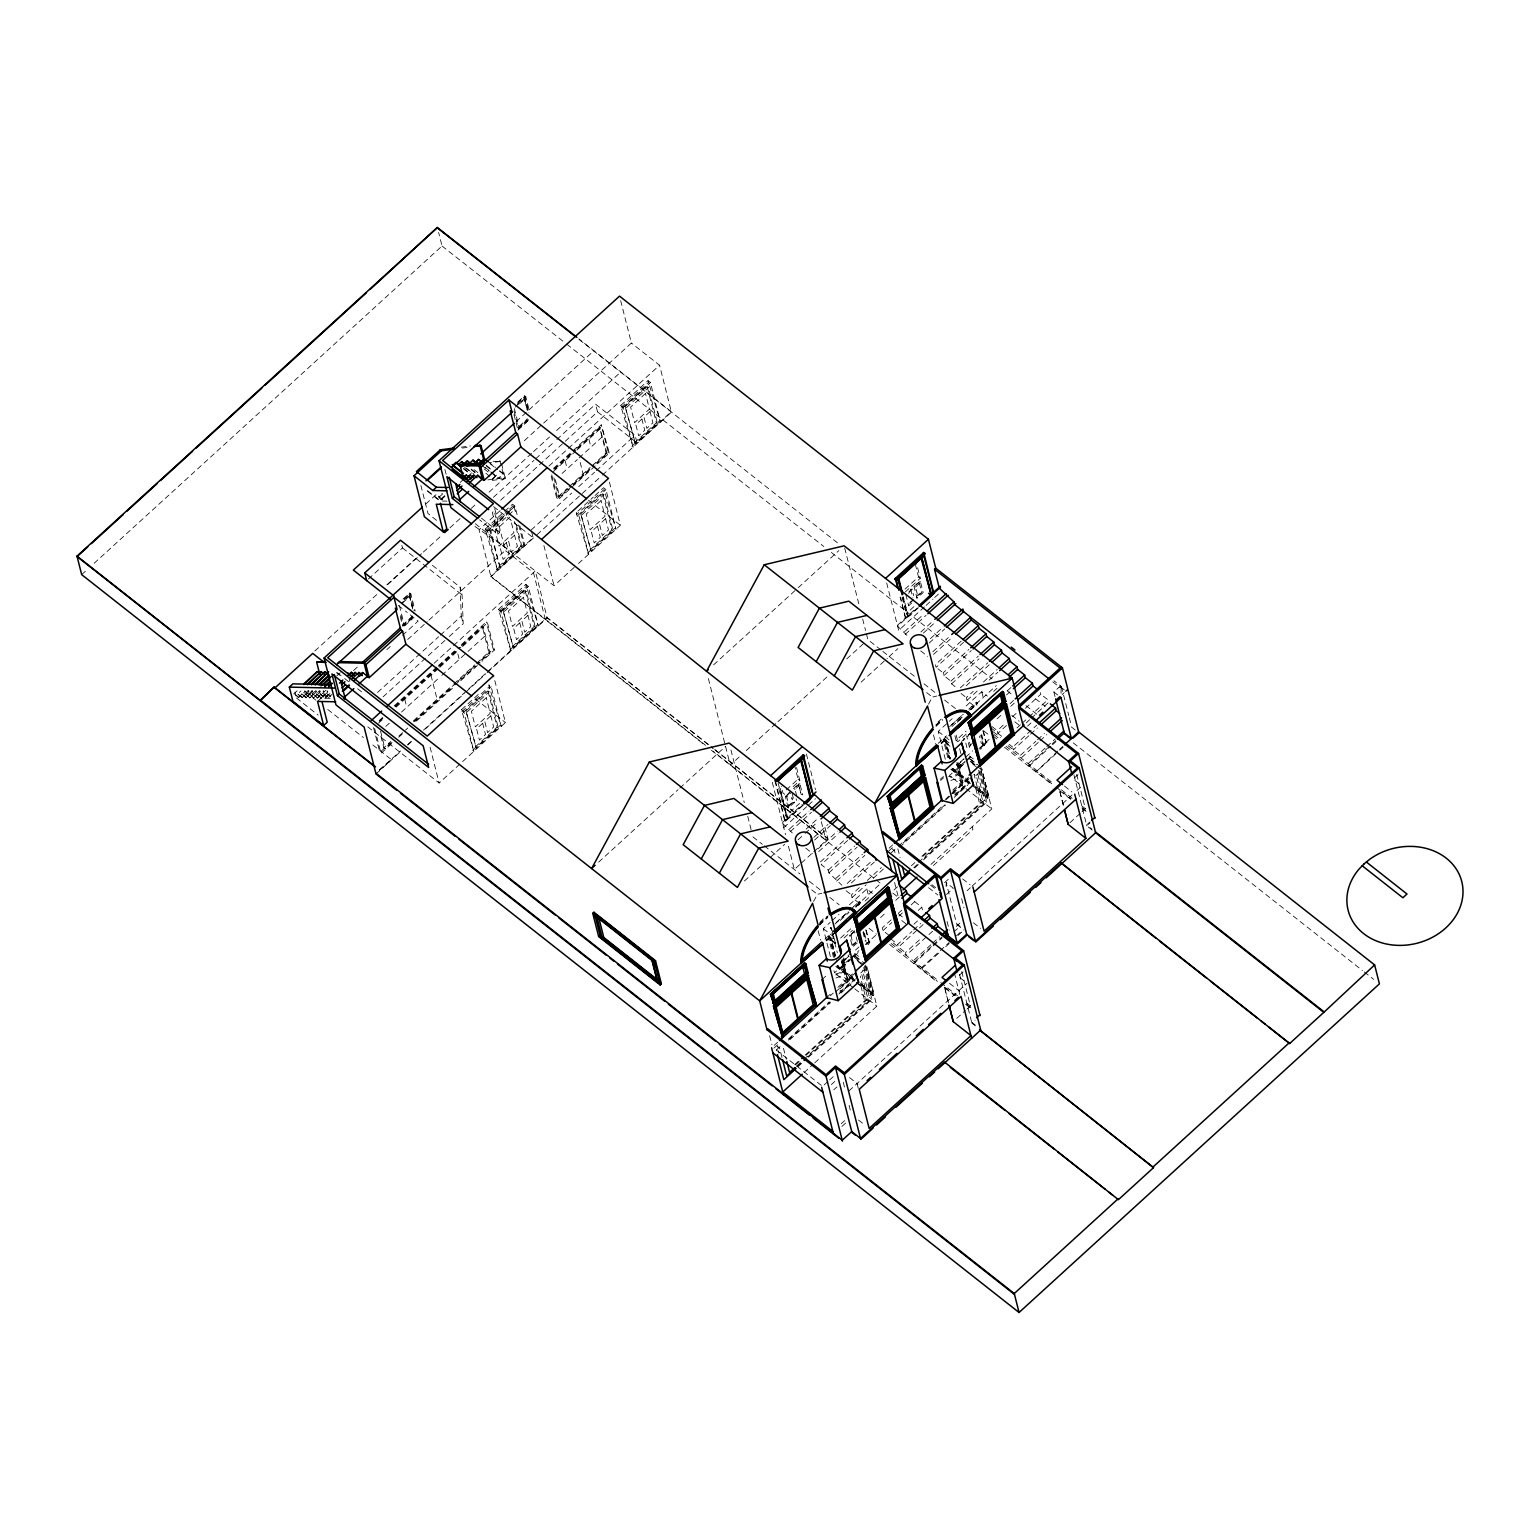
<?xml version="1.0" encoding="UTF-8"?>
<svg xmlns="http://www.w3.org/2000/svg" width="1540" height="1540" viewBox="0 0 1540 1540"><rect width="100%" height="100%" fill="white"/><g stroke="black" fill="none" stroke-linecap="round" stroke-linejoin="round"><path stroke-width="0.75" stroke-dasharray="5 3.75" d="M946.157 886.713L946.195 882.632L953.337 888.253L946.099 894.856M813.543 901.478L817.413 894.336L821.879 893.277M928.485 704.223L932.355 697.081L936.821 696.022M935.858 724.974L941.633 719.719M819.511 923.692L828.174 915.8M81.678 574.632L87.01 569.781M94.113 563.293L442.038 246.015L438.611 232.482M517.979 401.863L524.639 395.799L525.794 396.704L529.568 411.642M517.305 403.211L523.985 397.108L528.547 411.469M517.479 404.289L525.794 396.704M515.111 407.176L525.159 398.013M519.442 403.961L524.505 399.341L527.181 409.871M425.868 503.965L438.245 492.665M516.073 421.71L593.901 350.735M438.746 496.631C452.664 505.967 431.142 497.131 442.134 493.531M438.919 497.362L444.021 492.704M528.586 419.708L518.537 428.871L517.382 427.947L527.412 418.784M518.403 427.754L526.719 420.17M444.752 495.591L439.651 500.25L424.636 488.43M527.623 419.842L519.192 427.543L514.379 408.581M444.945 496.323L439.843 500.962L424.809 489.142M460.229 482.367L463.617 479.286M517.902 430.18L529.529 419.573M368.387 579.021L402.479 547.932L401.497 544.101M524.351 440.671L541.907 424.674M543.659 423.077L631.4 343.054L620.659 300.608M492.704 478.517L497.459 474.185L492.896 479.248L485.196 472.607M499.557 471.221L503.31 474.166L498.556 478.517L503.137 473.454L497.497 469.026M386.81 584.834L415.781 558.404M314.853 650.997L377.088 594.267M387.753 584.526L421.536 553.726M423.308 552.109L441.075 535.901M449.969 527.797L460.633 518.056M471.298 508.335L474.859 505.101M489.085 492.126L531.743 453.222M533.533 451.586L549.53 436.994M556.633 430.507L620.639 372.16M493.416 497.324L533.937 460.383M535.689 458.785L555.074 441.114M556.826 439.497L595.576 404.173L635.096 435.281L637.04 442.942L671.325 411.681L578.809 338.858M500.654 500.173L537.633 466.447M539.385 464.849L597.52 411.854L595.576 404.173M297.143 690.825L293.755 693.924L298.433 697.62L305.228 691.422M309.02 691.518L302.225 697.716L297.528 694.02L300.916 690.921M403.057 599.118L409.698 593.054L410.853 593.959L415.184 611.034M500.076 510.664L479.075 529.818L490.952 576.73L703.857 744.321M549.01 466.043L659.563 365.211L631.4 343.054M404.038 598.944L409.062 594.363L410.217 595.287L401.844 602.91M404.212 600.023L410.853 593.959M298.433 697.62L305.055 690.709M316.586 691.691L309.79 697.89L304.901 693.462L308.308 690.363M485.177 529.125L487.545 530.973L497.574 570.685L485.177 529.125L512.531 504.177L514.899 506.044L517.132 514.861M620.678 405.559L623.046 407.407L633.094 447.12L620.678 405.559L648.032 380.611L650.4 382.459L660.448 422.172L648.032 380.611M302.225 697.716L308.828 690.786M553.534 468.391L601.293 424.828L609.359 452.991L596.981 464.272M485.62 530.915L507.853 510.664M509.567 509.105L512.974 505.986L512.531 504.177M621.14 407.349L648.494 382.401M553.861 469.084L574.978 449.834M576.73 448.236L599.599 427.389L607.241 453.915L597.077 463.194M308.866 694.271L312.081 690.459M554.708 469.315L575.941 449.969M577.712 448.352L602.467 425.772M487.545 530.973L514.899 506.044M623.046 407.407L650.4 382.459M312.793 691.595L305.998 697.793L312.62 690.882M486.794 531.839L509.028 511.569M510.741 510.01L514.148 506.91L512.974 505.986M622.314 408.273L649.649 383.325M553.284 471.625L575.344 451.509M577.038 449.969L600.773 428.312M516.324 524.716L522.041 547.278L500.038 567.336L489.701 530.299L510.01 511.781M625.202 406.733L647.204 386.675L648.398 387.618L657.541 423.712L635.539 443.77L625.202 406.733L635.539 443.77M325.845 690.305L317.336 698.063L312.466 693.635L315.873 690.536M500.038 567.336L490.894 531.242L512.897 511.184L511.704 510.24M626.395 407.677L648.398 387.618M309.79 697.89L316.393 690.96M330.195 698.351L321.128 698.14L316.239 693.731L319.646 690.632M509.99 517.055L495.129 530.607L499.075 546.2L513.937 532.628L510.549 519.269M320.358 691.768L313.563 697.966L320.166 691.056M336.817 675.848L340.205 672.749M330.003 693.577L324.901 698.217L320.031 693.809L323.419 690.709M562.1 473.454L577.365 459.536M579.059 457.996L602.794 436.34M317.336 698.063L323.958 691.133M497.824 534.168L499.634 532.513L494.167 510.856L492.338 512.512L497.824 534.168L479.633 519.846M323.804 693.905C337.722 703.222 316.22 694.386 327.212 690.806M321.128 698.14L327.731 691.229M317.548 701.393L329.618 690.401M412.489 616.058L402.44 625.202L400.169 616.25M353.565 670.516L358.781 665.761M402.267 626.106L412.72 616.577M324.901 698.217L329.81 692.865M412.682 617.116L404.25 624.797L399.457 605.836L409.582 596.596L413.837 613.459M411.969 618.483L403.615 626.125L400.208 612.689M404.635 625.914L412.932 618.349M328.501 697.582L331.889 694.482M386.81 649.649L390.294 646.473M402.479 635.365L418.129 621.082L405.424 611.072M571.629 486.39L559.771 497.208L558.596 496.284L567.375 488.257M569.146 486.659L590.244 467.409M591.995 465.811L606.067 452.991L599.599 427.389M595.21 465.889L558.058 499.769L556.883 498.844L571.032 485.928M572.803 484.311L594.036 464.964M595.807 463.347L608.184 452.048L601.293 424.828M573.342 484.85L590.282 469.373M407.677 639.524L427.215 621.717M428.986 620.081L507.141 548.818L473.435 525.371M531.165 530.029L571.687 493.089M578.732 486.659L594.575 472.222M596.346 470.605L635.096 435.281M498.844 566.393L520.847 546.334L514.553 521.521M634.345 442.827L656.348 422.769L647.204 386.675M496.4 569.742L523.754 544.794L518.672 524.736M631.9 446.177L659.255 421.228M531.666 531.954L533.11 537.71L490.837 576.268L705.628 745.36M490.952 576.73L535.188 536.382M536.96 534.784L600.658 476.688M602.429 475.071L671.44 412.142L659.563 365.211M377.608 692.403L438.611 636.771M440.363 635.173L461.269 616.096L460.152 587.183L430.334 563.717M577.943 511.107L593.324 497.074M595.037 495.514L603.584 487.718L605.952 489.585L616 529.279L604.046 489.528L576.692 514.476L588.646 554.227L578.597 514.533L576.229 512.666L576.692 514.476M577.866 515.399L605.952 489.585M580.773 513.86L602.756 493.782L603.95 494.725L613.093 530.819L591.091 550.877L580.773 513.86L591.091 550.877M581.947 514.784L603.95 494.725M383.036 696.889L447.524 638.08M449.276 636.501L463.213 623.777L462.077 594.863L460.152 587.183M434.068 663.297L451.817 647.108M453.588 645.491L535.304 570.994L547.162 617.906L713.232 748.613M498.537 609.378L500.904 611.226L510.953 650.939L498.537 609.378L525.891 584.43L528.259 586.297L538.307 625.991L525.891 584.43M394.182 705.878L436.706 667.109M438.476 665.492L454.416 650.958M461.5 644.49L486.313 621.871L487.487 622.795L494.378 650.015L481.981 661.334M379.11 720.624L382.613 717.447M394.837 706.283L436.821 667.994M438.573 666.397L459.555 647.262M461.307 645.664L482.289 626.53L483.464 627.454L489.951 653.056L477.708 664.221M498.999 611.168L526.353 586.24M379.418 721.336L382.959 718.121M395.356 706.802L437.88 668.033M439.651 666.416L460.903 647.031M462.674 645.414L487.487 622.795M500.904 611.226L528.259 586.297M378.532 723.146L383.787 718.372M396.03 707.207L437.995 668.938M439.747 667.34L457.226 651.381L459.267 659.409M462.481 646.607L483.464 627.454M500.173 612.092L527.527 587.163M503.079 610.572L525.082 590.494L526.276 591.437L535.4 627.531L513.398 647.589L503.079 610.572L513.398 647.589M504.273 611.496L526.276 591.437M385.808 726.399L389.312 723.203M401.555 712.038L440.036 676.946M441.768 675.367L466.254 653.037M468.006 651.439L485.504 635.481M589.897 549.953L611.9 529.875L602.756 493.782M587.452 553.284L614.807 528.336M475.244 523.716L554.053 585.758L576.749 565.084M578.482 563.486L620.37 525.294L609.051 480.615M392.007 742.376L385.019 748.748L383.826 747.824L390.833 741.433M413.567 720.701L452.048 685.627M453.78 684.029L474.782 664.895M476.514 663.297L488.758 652.132L482.289 626.53M391.622 743.724L380.996 753.407L379.822 752.482L390.448 742.8M413.471 721.798L455.994 683.009M457.765 681.412L479.017 662.007M480.788 660.41L493.185 649.091L486.313 621.871M398.995 735.985L407.753 728.016M414.741 721.644L453.222 686.551M454.974 684.953L475.956 665.819M398.706 737.256L402.248 734.022M416.416 721.105L453.626 687.187M460.71 680.719L480.191 662.951M512.204 646.646L534.207 626.587L525.082 590.494M509.759 649.996L537.113 625.048M379.321 769.865L400.592 751M407.657 744.571L411.18 741.356M423.519 730.095L547.047 617.444L712.847 747.959M376.01 773.985L400.708 751.462M407.753 745.033L411.296 741.818M425.406 728.94L464.214 693.558M465.985 691.941L485.389 674.25M487.141 672.653L547.162 617.906M461.442 709.786L463.81 711.653L473.858 751.347L461.442 709.786L480.249 692.634M461.904 711.596L489.258 686.648L488.796 684.838L491.164 686.705L501.212 726.399L489.258 686.648M463.078 712.519L491.164 686.705M465.966 710.979L487.968 690.921L489.162 691.845L498.306 727.939L476.303 748.016L465.966 710.979L476.303 748.016M467.159 711.923L489.162 691.845M475.109 747.073L497.112 727.015L487.968 690.921M472.664 750.404L500.019 725.475M367.829 726.899L439.131 783.013L505.428 722.549L493.551 675.637M713.636 664.818L796.526 589.223M798.278 587.625L838.838 550.627M598.656 862.111L678.043 789.731M679.794 788.114L725.667 746.284M905.077 589.108L918.495 576.865L915.126 563.505M905.193 592.053L920.285 578.27L916.338 562.697M908.927 591.745L912.007 588.915L913.721 595.653M920.323 581.35L913.952 586.201L920.323 581.35L923.172 592.573L916.974 598.213L913.952 586.201L915.511 587.067L917.801 596.134L916.569 596.5L916.974 598.213M908.523 593.42L912.007 588.915M915.511 587.067L919.496 583.429L918.937 581.658L921.786 592.496L917.801 596.134M739.142 757.045L730.287 765.13L707.688 675.848M746.207 750.615L776.179 723.261M777.95 721.663L827.327 676.638M846.711 658.947L864.344 642.873M911.757 602.968L908.658 605.798L908.254 604.084L913.239 599.541M916.569 596.5L921.555 591.957L923.172 592.573M913.49 600.08L908.254 604.084M908.889 615.788L906.194 613.69L914.799 605.836M918.398 607.684L905.982 619.003L900.072 597.077M908.273 616.346L903.345 596.75M897.397 625.317L916.512 607.896M905.559 618.31L907.984 616.115L903.287 597.559M917.474 607.953L897.628 626.222L908.735 637.137M924.424 606.914L898.686 630.38L886.655 582.871M926.137 605.336L932.99 599.079M934.703 597.52L939.862 592.823M904.538 631.65L923.634 614.229M905.212 634.365L926.06 615.346M861.091 682.162L887.348 658.235M889.1 656.637L897.839 648.648M920.939 631.978L933.105 620.889M923.365 633.094L935.531 622.006M930.41 638.638L942.557 627.55M929.236 643.027L944.694 628.955M932.855 651.709L948.293 637.618M933.548 654.404L952.413 637.194M786.305 789.866L798.067 779.144L794.678 765.784M793.139 786.671L799.837 780.549L795.91 764.976M790.193 791.502L785.381 796.854L791.579 791.194M799.876 783.629L793.524 788.48L799.876 783.629L802.725 794.852L801.108 794.236L798.49 783.937L801.108 794.236M792.138 793.447L794.409 802.436L788.23 808.077L787.826 806.363L789.058 805.997L786.747 796.912L790.751 793.273M796.777 796.141L795.063 789.346L799.048 785.708M961.172 641.179L935.435 664.645L936.108 667.359L963.578 642.315M787.826 806.363L792.792 801.82L791.753 797.701M789.058 805.997L793.042 802.359L791.887 797.816M788.442 818.067L785.766 815.969L799.51 803.418M955.089 686.628L951.566 683.856L950.892 681.142L943.847 675.598L943.154 672.884L968.891 649.418M803.283 805.112L785.535 821.282L784.649 820.589L775.024 781.126M787.845 818.625L780.01 787.575M782.455 822.572L802.379 804.4M785.131 820.589L787.537 818.394L779.914 788.23M943.847 675.598L971.297 650.573M802.205 805.535L782.686 823.476L793.793 834.391M783.745 827.635L806.671 806.729M808.442 805.112L815.488 798.683M950.892 681.142L978.343 656.098M789.596 828.905L809 811.214M951.566 683.856L979.016 658.812M790.29 831.619L811.445 812.312M744.417 881.015L784.668 844.324M960.325 687.822L987.775 662.797M806.132 829.117L818.491 817.856M966.158 685.839L990.182 663.933M798.009 839.858L803.303 835.046M805.054 833.429L817.413 822.168M974.05 705.878L967.024 700.354L966.331 697.639L973.203 691.383M983.482 681.989L997.227 669.476M813.871 837.356L827.981 824.497M967.024 700.354L979.036 689.4M989.315 680.006L997.901 672.191M814.544 840.07L830.426 825.594M945.31 759.297L938.245 731.385L952.163 718.679M966.081 705.994L981.75 691.71L987.352 696.119M951.489 724.917L961.903 715.426M968.853 709.074L976.399 702.202L977.592 703.125L970.835 709.805M949.583 726.726L963.328 714.175M976.918 705.282L976.399 702.202M799.626 864.672L794.332 869.484L788.461 846.23M801.397 863.054L811.965 853.41M813.736 851.793L827.904 838.876L824.285 824.631M957.418 721.105L962.615 716.35M969.565 710.017L996.361 685.55M952.009 726.476L962.25 717.14M970.778 709.363L977.592 703.125M818.067 848.829L837.471 831.138M957.245 722.26L960.748 719.007M993.627 691.383L997.054 688.245M818.741 851.543L838.145 833.833M938.264 743.319L946.503 735.812M947.851 757.815L943.231 739.585L944.405 738.507L948.12 741.433M940.959 743.127L947.543 737.121M941.402 742.992L946.349 738.488M941.556 743.589L946.503 739.085M948.871 757.757L944.751 741.433L945.926 740.355L949.564 743.223M1007.526 690.671L1010.952 687.533M820.493 861.899L845.191 839.377M966.235 734.099L957.841 741.76L956.051 740.336L966.119 731.154M1006.486 694.944L1009.932 691.807M847.635 840.474L821.186 864.614L828.231 870.158L828.905 872.853L841.918 885.269M971.605 731.346L966.793 736.697L971.432 732.462M961.576 741.452L964.675 738.622L966.947 747.612M1010.105 703.607L1013.532 700.488M828.231 870.158L854.681 846.018M997.054 718.834L1002.213 714.137M1010.779 706.321L1014.225 703.183M828.905 872.853L857.125 847.115M968.159 736.774L966.62 735.908L969.622 747.92L969.218 746.207L974.204 741.664M940.151 779.394L943.365 776.468M964.021 758.681L958.862 763.397L961.538 765.496M965.734 757.122L972.606 750.846M940.728 780.395L943.616 777.758M962.769 782.513L958.188 764.456L964.001 759.162M1006.506 725.513L997.92 733.348L997.227 730.634L1004.099 724.378M1012.685 716.543L1016.111 713.424M835.951 878.397L862.4 854.276M963.963 763.859L958.631 768.71L956.783 762.724M960.652 764.803L960.941 766.054M981.25 734.58L983.001 744.417L980.672 735.254M986.62 742.646C987.082 739.835 983.675 748.787 979.941 749.287M965.099 761.299L949.429 775.582L964.175 787.19M966.62 759.913L972.048 754.966M979.016 748.613L989.45 739.085M958.226 768.017L960.633 765.823L959.459 761.184M986.62 742.126L984.195 744.34L981.846 735.042M958.631 768.71L964.983 762.358M966.697 760.799L971.856 756.101M980.46 748.247L986.909 742.357M1025.37 708.304L1040.809 694.232L1040.135 691.518M836.624 881.111L864.845 855.374M1055.035 696.581L1053.88 691.98L1061.118 685.358L1061.041 695.56L1064.275 692.634M1052.802 681.854L1060.232 687.726L1061.445 686.609L1053.995 680.757M1016.977 727.939L1020.404 724.801M1022.117 723.242L1027.257 718.545M1028.989 716.986L1047.855 699.757L1040.809 694.232M847.193 883.44L871.89 860.918M889.158 848.116L892.642 844.921M952.837 790.039L965.907 778.124M1026.237 722.818L1029.663 719.681M1031.377 718.121L1048.548 702.471L1047.855 699.757M851.408 882.921L874.335 862.015M952.913 791.483L968.564 777.219M888.85 850.889L892.372 847.674M945.213 799.491L968.102 778.605M946.157 799.645L972.279 775.813M1027.584 726.072L1030.972 722.972M891.256 852.775L896.53 847.962M898.301 846.365L922.961 823.862M924.712 822.264L944.097 804.592M954.665 794.948L968.756 782.108M975.802 775.679L979.325 772.464L976.918 770.577M903.268 842.842L945.079 804.708M955.532 795.179L969.469 782.474M899.61 847.193L945.387 805.439M954.184 797.412L968.275 784.572M1028.816 735.754L1013.378 749.845L1012.685 747.131L1036.709 725.225M859.128 903.152L852.082 897.608L851.389 894.894L860.225 886.847M867.27 880.418L881.381 867.559M1030.53 734.195L1037.402 727.939M852.082 897.608L866.192 884.73M873.257 878.301L883.825 868.656M830.387 956.552L823.322 928.639L830.272 922.287M832.004 920.708L838.973 914.356M849.406 904.827L866.808 888.965L872.429 893.393M831.581 929.294L830.888 927.35L837.337 952.856M836.104 922.595L846.519 913.085M853.468 906.752L859.282 901.458C863.497 902.998 853.102 908.966 859.801 904.538L858.685 901.997M834.988 924.019L848.405 911.776M849.657 910.294L854.816 905.597L856.606 907.002M830.407 928.351L831.6 928.274M858.8 902.459L859.282 901.458M1038.249 742.434L1021.097 758.084L1020.404 755.389L1035.862 741.298M1037.575 739.739L1044.428 733.483M840.282 920.362L848.963 912.431M855.913 906.097L880.283 883.845M855.354 907.06L860.475 902.382M1039.962 740.875L1046.834 734.619M865.095 901.035L870.389 896.203M824.978 939.073L831.562 933.067M833.487 957.36L828.289 936.84L829.482 935.762L833.198 938.688M826.018 940.382L832.62 934.376M826.46 940.247L834.719 932.74M826.614 940.844L833.217 934.838M834.526 957.341L829.81 938.688L830.984 937.61L836.894 960.941M971.817 785.169L986.37 796.604L987.544 795.545L980.46 767.555M911.41 865.75L914.895 862.573M921.882 856.221L981.115 802.205L974.031 774.216L976.437 776.102L983.521 804.092L924.289 858.126M922.768 856.433L984.407 800.203L977.496 772.849M976.745 789.693L987.871 798.452L989.065 797.393L981.558 767.748M918.591 862.284L980.229 806.094L975.783 788.538M913.836 867.655L917.32 864.479M1045.102 748.151L1028.143 763.628L1028.816 766.343L1050.896 746.207M1046.815 746.611L1055.304 738.854M914.606 867.963L921.651 861.534M923.403 859.936L986.813 802.109L978.189 768.422L972.549 763.975M1055.747 740.663L1028.585 765.438L1054.284 785.669M1052.59 744.667L1055.978 741.568M840.609 938.072L852.351 927.35M893.989 889.966L897.512 886.751M844.074 937.937L852.467 930.295M854.469 930.603L849.657 935.954L855.855 930.314M855.99 942.673L853.333 945.098L851.043 936.031L855.027 932.393M930.969 864.402L991.799 808.924L981.788 769.365M1057.807 750.943L1035.977 771.963L1058.038 751.847M1059.501 749.403L1062.908 746.303M933.394 865.519L972.953 829.444L972.26 826.73M1059.732 750.288L1063.139 747.208M895.741 900.342L899.264 897.127M880.553 917.532L885.846 912.7M852.101 945.464L857.087 940.921M857.145 942.942L852.506 947.177L849.483 935.165L851.043 936.031M821.994 979.594L828.424 973.723M835.758 973.896A8.181 6.815 -14.2 0 0 843.265 969.122A8.181 6.815 -14.2 0 0 841.572 961.749L849.618 954.396M848.617 956.379L841.726 962.654L844.421 964.752M855.489 950.103L858.935 946.965M847.828 979.767L843.265 961.711L849.06 956.436M891.121 919.842L882.304 927.889L882.978 930.603L890.024 936.147M898.167 913.413L901.709 910.198M852.159 958.265L841.514 967.967L841.398 967.005M843.804 965.31L843.516 964.059M869.908 942.076C867.906 939.034 871.486 944.636 866.365 945.31M849.483 959.17L834.507 972.837L833.313 968.198M851.274 957.553L858.858 950.623M865.461 944.617L876.26 934.761M841.09 967.274L843.516 965.079L842.341 960.44M869.484 941.383L867.078 943.596L864.132 931.989M841.514 967.967L849.579 960.055M851.293 958.477L858.165 952.221M869.792 941.614L866.77 944.366L865.884 943.674M853.93 956.648L859.262 951.797M882.978 930.603L891.795 922.556M898.86 916.127L902.382 912.912M911.199 904.865L914.741 901.651L914.048 898.937M944.559 882.67L949.853 877.838M918.244 910.409L921.767 907.195L914.741 901.651M774.216 1045.371L777.719 1042.176M826.557 997.65L832.986 991.779M837.895 987.294L852.563 973.915M830.349 995.706L833.256 993.05M839.627 987.236L855.085 973.145M773.908 1048.143L779.182 1043.331M835.546 991.933L853.179 975.86M839.935 988.95L852.121 977.823M776.314 1050.049L781.608 1045.217M788.653 1038.788L829.155 1001.847M839.724 992.222L853.815 979.363M860.86 972.934L864.383 969.719L861.976 967.832M913.971 924.154L917.513 920.939M1078.058 774.601L1073.168 779.067L1080.195 784.591M788.326 1040.097L830.137 1001.962M838.857 994.032L858.011 976.553M789.962 1039.635L830.445 1002.694M841.013 993.069L855.104 980.229M923.134 924.578L898.436 947.1L897.743 944.386L911.853 931.527M913.624 929.91L920.689 923.48M967.101 890.717L970.373 887.733M971.99 886.251L1072.033 795.025M1077.057 790.443L1080.329 787.479M932.624 931.219L906.155 955.339L905.481 952.644L921.344 938.168M856.894 982.424L871.428 993.877L872.603 992.8L865.538 964.81M794.736 1064.602L803.457 1056.652M805.189 1055.073L866.173 999.46L860.283 976.129M795.506 1064.929L804.303 1056.902M806.075 1055.285L869.484 997.458L862.554 970.104M856.221 982.559L872.949 995.726L874.123 994.648L867.193 967.293M796.623 1065.969L801.897 1061.156M803.668 1059.539L865.288 1003.349L860.283 983.598M797.143 1066.508L805.863 1058.557M807.595 1056.96L868.579 1001.366L861.495 973.376M930.834 944.809L913.201 960.883L913.894 963.597L931.527 947.504M932.605 943.192L939.65 936.763M797.913 1066.816L806.71 1058.788M808.481 1057.191L871.89 999.364L863.247 965.676L855.74 959.766M931.296 946.6L913.663 962.693L937.417 981.384M933.067 945.002L941.883 936.955M933.298 945.907L942.114 937.86M956.205 926.445L961.268 921.825M1069.973 822.707L1080.233 813.351M1081.946 811.792L1085.354 808.673L1076.614 774.139M953.799 931.989L959.593 926.695M804.072 1072.572L812.947 1064.467M814.718 1062.85L876.857 1006.178L866.847 966.62M920.804 968.313L949.025 942.596M956.456 935.819L962.25 930.526M938.668 953.144L921.035 969.218L920.362 966.523M945.733 946.715L949.256 943.481M958.13 935.396L962.481 931.431M1089.858 821.975L1086.605 824.959L1091.879 829.097M1092.11 830.002L1086.836 825.863L1090.089 822.88M827.846 1081.542L822.553 1086.374L776.179 1049.876M829.617 1079.925L833.159 1076.71M831.369 1084.564L834.738 1081.484M833.775 1089.82L836.932 1086.913M963.116 971.856L958.226 976.322L965.253 981.865M848.906 1090.955L967.024 983.232M841.283 1123.699L844.651 1120.62M956.744 1018.402L965.291 1010.606M967.005 1009.046L970.431 1005.928L960.517 966.793M841.957 1126.414L847.019 1121.794M975.417 1025.89L971.894 1023.118L975.167 1020.135M379.437 770.308L391.622 759.759L370.947 743.493M969.218 746.207L970.47 745.841L969.315 741.298M964.675 738.622L963.289 738.931L963.847 740.702M461.211 447.158L470.566 445.945M462.385 448.082L467.063 447.466M493.089 461.326L501.02 461.384L489.758 462.828M487.891 479.883L504.235 477.785L505.409 478.709L489.066 480.807M442.192 501.02L446.927 501.135M794.409 802.436L793.042 802.359M793.524 788.48L795.063 789.346M786.747 796.912L785.207 796.045L788.23 808.077M1064.294 689.901L1059.924 686.474L1060.232 687.726M918.495 576.865L920.285 578.27M1053.88 691.98L1059.828 696.677M579.098 339.454L837.587 542.927M1035.477 698.698L1045.275 706.417M1071.32 726.918L1076.98 731.365M442.038 246.015L564.872 342.708M566.778 344.19L823.784 546.507M831.35 552.456L991.991 678.909M1007.102 690.806L1012.781 695.272M1026.006 705.686L1037.344 714.618M1073.245 742.877L1362.399 970.489M1364.286 971.971L1373.738 979.401M905.27 617.578L900.573 597.154M904.962 617.848L905.982 619.003M656.348 422.769L657.541 423.712M1011.684 715.272L1019.172 721.163M1014.841 721.817L1020.443 726.226M920.67 650.862L927.715 656.387M937.879 668.745L943.154 672.884M976.514 702.644L977.707 703.587M961.056 693.481L966.331 697.639M597.52 411.854L637.04 442.942M971.933 706.34L973.723 707.746M991.952 726.476L997.227 730.634M990.875 727.804L1004.965 738.892M1064.448 786.054L1071.917 791.945M993.319 731.885L1000.365 737.429M1009.162 744.359L1012.685 747.131M994.012 734.599L999.287 738.757M1008.084 745.687L1020.404 755.389M992.934 735.928L998.575 740.355M1006.082 746.265L1053.976 783.976M1061.368 789.789L1072.437 798.509M1081.677 805.766L1085.354 808.673M1056.151 787.113L1070.974 798.798M1082.1 807.557L1085.815 810.483M880.976 649.957L867.886 639.639L866.135 632.786M882.844 651.439L916.531 677.947M924.019 683.837L937.129 694.155M944.597 700.046L955.84 708.881M983.906 730.98L989.527 735.408M1004.484 747.189L1052.571 785.034M1059.944 790.828L1071.012 799.549M1082.081 808.25L1087.606 812.62M926.657 692.596L932.355 697.081M987.024 742.819L986.024 741.664M983.887 745.11L981.211 743.012L979.479 736.139M608.184 452.048L609.359 452.991M606.067 452.991L607.241 453.915M938.245 731.385L949.294 740.066M969.546 756.024L973.241 758.912M970.412 758.989L979.71 766.285M969.565 758.97L976.822 764.687M943.231 739.585L948.813 743.974M971.086 761.511L980.383 768.826M944.751 741.433L950.199 745.726M970.2 761.472L975.648 765.765M950.007 746.246L946.253 743.281L950.141 758.643M957.938 767.286L957.341 763.109M953.01 768.345L967.543 779.798M976.63 786.959L987.544 795.545M951.913 768.152L970.489 782.763M972.337 784.226L989.065 797.393M952.913 769.615L973.588 785.881M975.455 787.363L984.849 794.756M951.836 769.423L970.007 783.725M950.738 769.211L969.315 783.841M984.407 800.203L986.813 802.109M966.004 788.634L991.799 808.924M981.115 802.205L983.521 804.092M588.472 500.192L620.37 525.294M611.9 529.875L613.093 530.819M488.122 461.634L495.63 467.544M490.182 463.829L497.69 469.739M486.197 465.311L491.838 469.739M486.39 466.043L493.897 471.952M485.235 467.448L488.989 470.393M490.875 471.875L498.382 477.785M481.654 465.215L489.181 471.125M491.048 472.607L498.556 478.517M484.292 469.007L488.045 471.952M474.07 469.623L477.824 472.588M471.067 468.988L476.707 473.415M471.24 469.7L476.88 474.128M466.351 468.16L473.858 474.07M464.656 467.39L472.164 473.319M463.521 468.237L471.028 474.147M463.694 468.949L467.448 471.914M493.609 506.602L533.11 537.71M962.635 878.897L970.123 884.788M523.754 544.794L524.928 545.738L519.923 525.891M520.847 546.334L522.041 547.278M481.462 518.191L499.634 532.513M489.701 530.299L490.894 531.242M892.141 848.887L894.548 850.792L895.722 855.451M798.067 779.144L799.837 780.549M931.912 884.73L935.627 887.656M930.545 885.192L936.051 889.523M973.434 922.787L980.537 928.37M928.582 887.694L937.86 895.01M960.132 926.387L956.552 923.577L946.195 882.632M956.783 924.481L963.944 930.102M784.746 794.332L782.955 792.927L781.261 786.247M714.733 749.441L827.788 838.434L825.96 840.07L713.174 751.289M715.118 750.096L827.904 838.876M711.403 750.269L874.277 878.474M876.125 879.937L881.688 884.307M892.815 893.065L898.378 897.435L893.585 878.493M784.822 819.857L776.025 783.186M784.534 820.127L785.535 821.282M534.207 626.587L535.4 627.531M898.629 914.009L902.363 916.954M901.766 920.535L907.387 924.962M805.728 848.116L812.774 853.66M846.115 890.736L851.389 894.894M859.397 901.901L860.591 902.844M402.479 547.932L462.077 594.863M949.506 983.309L959.747 991.375M890.717 938.842L897.743 944.386M893.162 942.942L905.481 952.644M891.14 943.519L938.899 981.115M940.747 982.578L957.437 995.706M966.716 1003.021L970.431 1005.928M944.79 987.198L955.859 995.899M966.908 1004.619L972.452 1008.97M752.944 836.913L762.358 844.305M764.225 845.787L799.934 873.892M809.27 881.246L822.36 891.544M829.829 897.435L839.165 904.769M869.06 928.312L876.529 934.183M889.6 944.482L937.725 982.366M945.156 988.199L954.415 995.495M965.542 1004.253L971.105 1008.642M811.715 889.851L817.413 894.336M971.663 1022.213L975.186 1024.986M493.185 649.091L494.378 650.015M488.758 652.132L489.951 653.056M830.291 927.889L831.465 928.832M823.322 928.639L834.353 937.34M854.623 953.279L860.148 957.63M855.47 956.244L864.768 963.54M854.623 956.225L860.071 960.517M828.289 936.84L835.72 942.692M854.296 957.303L863.594 964.618M829.81 938.688L835.257 942.981M857.087 960.151L860.706 963.02M835.084 943.5L831.331 940.536L835.219 955.897M398.148 605.355L403.596 609.648M852.621 977.053L838.068 965.599L836.894 966.677L855.066 980.999M859.878 982.77L872.603 992.8M836.971 965.407L853.699 978.554M861.13 984.407L874.123 994.648M837.991 966.889L853.006 978.709M860.533 984.618L869.927 992.01M835.797 966.485L854.373 981.096M869.484 997.458L871.89 999.364M836.336 974.3L852.91 987.332M854.758 988.795L876.857 1006.178M866.173 999.46L868.579 1001.366M475.417 698.929L505.428 722.549M497.112 727.015L498.306 727.939M337.144 672.614L342.766 677.042M344.652 678.524L350.273 682.952L348.829 677.196M357.646 688.765L363.171 693.096M336.432 672.672L339.57 675.136M849.579 1077.615L857.953 1084.218M330.715 696.446L327.597 693.982L330.908 697.158M320.031 693.809L324.728 697.505M858.492 1120.042L863.825 1124.238M316.239 693.731L320.936 697.428M312.466 693.635L317.163 697.331M308.693 693.558L313.371 697.254M305.209 691.729L316.47 700.604M327.75 709.478L363.44 737.564M304.901 693.462L309.598 697.158M305.825 697.081L301.128 693.385L305.998 697.793M302.033 696.985L297.528 694.02M295.122 694.444L298.26 696.908M296.469 698.024L318.183 715.099M436.552 520.366L427.966 513.436L420.882 485.466M958.188 764.456L958.9 765.207A9.471 7.892 -14.2 0 1 950.681 777.719M843.265 961.711L843.959 962.462A9.471 7.892 -14.2 0 1 835.739 974.974M1059.924 791.772L1063.505 805.709M1061.445 686.609L1068.779 715.6M1069.338 717.832L1071.032 724.512M1073.919 774.812L1086.836 825.863M1059.905 791.791L1063.428 805.766M981.75 691.71L983.021 696.773M983.386 730.807L986.312 742.396M982.828 730.538L985.715 741.934M980.961 771.097L987.871 798.452M979.883 770.962L986.37 796.604M956.148 735.081L957.841 741.76M959.613 748.767L960.922 753.792M954.935 735.889L956.051 740.336M958.746 762.781L959.824 767.055M957.399 762.762L962.731 783.86M961.076 782.532L956.513 764.475A8.181 6.815 -14.2 0 1 957.726 772.714A8.181 6.815 -14.2 0 1 948.582 776.545M910.64 589.223L912.912 597.809M945.926 740.355L950.642 759.028M944.405 738.507L949.603 759.028M905.828 594.575L908.658 605.798M902.69 597.077L907.387 615.654M902.132 597.635L906.194 613.69M933.49 734.869L935.839 744.205M961.634 898.59L963.982 907.907M947.1 921.478L949.294 930.179M959.574 974.397L971.894 1023.118M954.3 972.625L960.132 995.745M844.709 548.105L859.185 605.316M862.669 619.041L865.557 630.495M921.767 907.195L922.46 909.89M897.839 848.79L900.072 857.568M866.808 888.965L868.098 894.028M866.25 930.064L869.195 941.652M865.711 929.794L868.599 941.19M863.536 931.507L865.884 940.805M862.978 932.22L865.288 941.383M865.442 966.081L872.949 995.726M864.344 965.888L871.428 993.877M856.182 936.917L857.318 941.46M806.421 753.984L815.469 789.731M821.321 821.686L826.075 840.532M843.265 957.899L844.882 964.31M842.361 959.478L847.866 981.346A8.181 6.815 -14.2 0 1 839.974 990.547M841.745 959.959L842.919 964.598M841.572 961.749L846.134 979.787M832.004 929.871L835.527 943.808M829.482 935.762L834.661 956.282M818.221 930.834L820.551 940.016M857.068 1083.505L858.338 1088.568M778.143 783.109L786.94 817.933M778.797 788.461L785.766 815.969M772.291 782.359L785.515 834.603M843.246 1082.235L844.998 1089.146M849.079 1105.258L850.831 1112.169M730.942 749.942L744.263 802.571M747.728 816.316L751.79 832.332M783.475 1048.239L786.247 1059.212M781.974 1057.383L779.606 1048.047L777.2 1046.141L778.971 1053.148M769.615 1035.669L771.906 1044.698M588.896 439.15L590.937 447.158M580.176 462.385L583.506 475.571M565.161 460.787L567.182 468.815M555.324 479.633L559.771 497.208M553.88 477.669L558.596 496.284M551.744 474.82L558.058 499.769M551.147 476.149L556.883 498.844M524.639 395.799L528.952 412.874M523.985 397.108L527.951 412.778M514.014 410.949L518.537 428.871M513.975 414.51L517.382 427.947M543.889 545.545L554.053 585.758M545.353 619.561L533.475 572.649L505.332 550.473L494.59 508.027M514.148 506.91L515.842 513.59M501.559 463.54L505.409 478.709M499.846 460.46L501.482 466.947M502.04 469.123L504.235 477.785M444.906 469.411L446.6 476.13M461.269 616.096L463.213 623.777M431.007 675.309L437.476 700.912M409.698 593.054L414.183 610.957M409.062 594.363L412.45 607.8M430.083 747.266L439.131 783.013M404.77 699.237L406.791 707.245M380.572 731.173L385.019 748.748M380.881 736.178L383.826 747.824M374.682 728.459L380.996 753.407M373.508 727.534L379.822 752.482M294.929 691.961L295.969 696.003M796.122 798.779L796.526 800.492M950.892 780.491A8.181 6.815 -14.2 0 1 962.943 784.746A8.181 6.815 -14.2 0 1 952.74 792.985M836.008 977.977A8.181 6.815 -14.2 0 1 847.866 981.346M819.684 925.232A38.096 17.691 -51.8 0 1 827.808 917.571M819.761 922.383A38.096 17.691 -51.8 0 1 826.306 916.396M819.376 924.751A39.231 18.23 -51.8 0 1 827.75 916.878M935.935 725.783A39.231 18.23 -51.8 0 1 942.692 719.623M936.185 726.283A38.096 17.691 -51.8 0 1 942.73 720.316M937.937 721.971A38.096 17.691 -51.8 0 1 941.248 719.141M645.491 393.489L630.63 407.041L634.576 422.634L649.437 409.062L645.491 393.489M506.391 542.619L500.307 548.163L503.137 559.405L509.24 553.842L506.391 542.619M514.572 535.15L508.489 540.713L511.319 551.936L517.421 546.392L514.572 535.15M641.91 419.053L635.808 424.597L638.657 435.839L644.74 430.276L641.91 419.053M650.072 411.584L643.99 417.147L646.819 428.37L652.922 422.826L650.072 411.584M601.043 500.596L586.182 514.148L590.128 529.741L604.989 516.189L601.043 500.596M597.462 526.16L591.36 531.724L594.209 542.946L600.292 537.383L597.462 526.16M605.624 518.711L599.541 524.255L602.371 535.496L608.473 529.933L605.624 518.711M523.369 597.308L508.489 610.86L512.435 626.453L527.315 612.881L523.369 597.308M519.769 622.872L513.667 628.435L516.516 639.658L522.618 634.095L519.769 622.872M527.951 615.403L521.848 620.966L524.697 632.209L530.78 626.645L527.951 615.403M486.255 697.716L471.394 711.288L475.34 726.861L490.201 713.309L486.255 697.716M482.675 723.28L476.572 728.844L479.421 740.066L485.504 734.522L482.675 723.28M490.837 715.831L484.753 721.394L487.583 732.616L493.685 727.053L490.837 715.831M948.563 1002.963L944.405 986.717L948.505 1003.021"/><path stroke-width="1.5" d="M802.417 962.173L823.168 943.25L821.686 942.076L800.935 960.999L802.417 962.173L802.629 956.841A38.096 17.691 -51.8 0 1 818.144 926.945M915.857 763.744L917.359 764.918L917.571 759.586A38.096 17.691 -51.8 0 1 933.086 729.691M855.817 970.951L909.158 922.306L897.3 875.394L729.19 743.069L649.322 762.011L591.61 868.541L595.133 865.326M1019.538 706.995L1012.223 678.139L844.132 545.815L764.244 564.756L706.533 671.286L874.643 803.611L891.853 871.621M701.258 858.935L722.529 819.646L752.001 812.658M816.181 661.68L837.471 622.391L866.943 615.403M719.334 873.18L740.625 833.872L770.077 826.903M834.276 675.906L855.547 636.617L885.019 629.629M1064.602 744.744L1078.635 731.943L1374.623 964.926L1379.417 983.868L1019.057 1312.484L81.678 574.632L77 556.132L437.36 227.516L576.923 337.375M87.761 546.873L77.116 556.575L1014.494 1294.447M91.322 543.639L123.277 514.495M126.819 511.261L157.003 483.733M160.545 480.499L192.5 451.355M196.042 448.121L261.723 388.234M265.284 385L366.462 292.716M370.024 289.481L437.36 227.516M454.204 448.044L440.209 449.853L416.416 471.548L436.359 487.256L448.178 487.506M440.421 503.272L446.85 528.663L443.27 531.916L424.386 516.689L414.029 475.725L441.383 450.777L453.049 449.276M471.567 523.908L450.912 507.642L439.035 460.73L619.523 296.142L928.428 539.269L935.723 568.144L1062.427 667.879L1078.866 732.847L1073.072 738.141M542.196 538.846L608.493 478.382L508.951 400.015L442.635 460.479L706.533 671.286L708.342 669.631M425.983 480.827L441.268 466.87M427.851 479.999L441.46 467.602M452.837 465.215L456.013 462.327L461.634 466.755M451.586 467.428L512.05 412.277L508.951 400.015M458.516 464.483L461.673 461.596L467.313 466.023M414.029 475.725L432.798 490.509L436.359 487.256M463.039 476.996L460.152 465.561L461.346 464.464L480.249 464.907M464.175 463.752L467.351 460.864L471.105 463.81M464.368 464.483L467.351 460.864M468.256 464.464L473.011 460.133L478.651 464.56M422.326 507.18L353.353 570.089L390.891 599.638M480.692 453.954L514.302 423.308M475.514 462.289L478.69 459.401L482.444 462.366M475.706 463.02L478.69 459.401M462.905 478.132L466.312 475.032L469.431 477.496M479.594 463.02L484.369 458.67L488.122 461.634M463.097 478.844L466.312 475.032M481.365 462.289L484.542 459.401M512.05 412.277L510.26 410.872L515.746 432.528L479.056 465.985L460.152 465.561M456.494 487.506L459.902 484.407M464.984 479.768L470.085 475.109L473.223 477.573M466.87 478.94L470.085 475.109M366.674 580.58L364.73 572.899L400.535 540.251L428.486 562.254M517.536 433.933L520.809 446.947L484.137 480.384L480.846 467.39L517.536 433.933L515.746 432.528M456.88 490.702L461.981 486.043M467.082 481.404L473.877 475.206L476.996 477.669M470.663 479.017L473.877 475.206M477.824 518.422L452.375 498.382L454.185 496.727L449.257 477.246M457.264 493.878L462.366 489.239M469.161 483.04L477.65 475.283L484.137 480.384M460.248 499.133L468.757 491.375M473.839 486.736L483.541 477.9M260.279 700.777L274.101 687.052L375.567 766.901M274.101 687.052L260.164 700.315L77 556.132M444.637 532.648L448.198 529.413M274.832 687.976L312.736 653.403L322.13 660.795M322.226 702.529L327.212 722.221L323.65 725.475L292.908 701.278L289.328 687.11L292.889 683.856L330.85 684.722M319.743 674.308L316.682 662.162L324.978 661.238M396.762 790.328L376.01 773.985L364.133 727.072L335.97 704.897L324.112 657.984L493.454 503.561L439.035 460.73M394.009 597.27L327.712 657.734L427.254 736.101L493.551 675.637L394.009 597.27L397.108 609.532L336.644 664.683M303.765 683.914L317.356 671.517L320.474 673.981M303.938 684.646L317.356 671.517M307.538 683.991L321.128 671.613L324.266 674.077M307.711 684.722L321.128 671.613M501.828 509.066L547.181 467.698M311.311 684.087L324.901 671.69L328.039 674.154M311.503 684.8L324.901 671.69M315.103 684.164L328.694 671.787L315.276 684.896M318.876 684.26L329.079 674.963M319.069 684.973L329.252 675.675M320.955 685.897L331.158 676.599M322.842 685.069L329.637 678.871M324.748 685.974L329.829 681.335M324.921 686.705L330.022 682.047M328.521 686.07L331.928 682.971M328.713 686.782L332.101 683.683M339.474 683.144L342.881 680.045M347.982 675.386L351.37 672.287L354.508 674.751M362.266 662.585L400.535 627.685M395.318 608.127L400.804 629.783L364.114 663.24L338.03 662.643M341.553 684.761L344.96 681.681M350.061 677.023L355.163 672.383L358.281 674.847M351.948 676.195L355.163 672.383M402.594 631.188L405.886 644.201L369.196 677.658L365.904 664.645L402.594 631.188L400.804 629.783M341.938 687.957L345.345 684.857M352.14 678.659L358.936 672.46L362.054 674.924M337.433 695.637L331.947 673.981L423.173 745.784L428.659 767.44L337.433 695.637L339.243 693.982L334.315 674.501M342.323 691.133L349.118 684.934M354.219 680.295L362.708 672.557L369.196 677.658M344.209 690.305L349.311 685.666M359.494 676.368L362.708 672.557M353.815 688.63L343.632 697.928L345.403 699.333L340.725 680.853M358.916 683.991L368.599 675.155M371.178 720.643L381.65 711.095M386.887 706.321L432.259 664.953M885.519 578.405L928.428 539.269M894.74 578.944L923.75 552.494L924.943 553.418L896.049 580.33L894.74 578.944L896.049 580.33M894.856 579.387L896.068 579.309L898.821 590.205M923.75 552.494L933.663 592.707M896.068 579.309L923.846 553.976M895.934 579.868L924.943 553.418M896.472 580.907L924.269 555.574M1049.067 678.928L954.627 604.585L953.934 601.89L939.323 588.203L934.51 569.261L935.723 568.144M933.952 592.419L931.546 594.632L921.555 557.037L930.949 594.151L921.055 558.038L898.706 578.424L902.767 594.459M934.376 593.112L933.356 591.957L934.376 593.112L920.169 606.067M919.284 605.355L940.285 586.201M919.207 606.394L940.516 587.106M592.765 913.316L593.94 912.257L655.52 960.71L661.391 983.906L660.217 984.984L598.637 936.513L592.765 913.316L654.346 961.788L660.217 984.984M927.119 611.053L946.215 593.631M595.095 915.665L652.344 960.729L657.888 982.635L600.639 937.571L595.095 915.665L596.269 914.587L653.518 959.651L655.193 966.235M927.792 613.767L948.12 595.249M934.838 619.311L953.934 601.89M937.263 620.428L955.84 603.488M770.597 775.659L802.34 746.707M598.637 936.513L599.811 935.454M600.639 937.571L601.813 936.493L596.269 914.587M944.29 625.971L962.885 609.032L963.559 611.746L946.407 627.377M774.909 780.665L803.303 754.773L804.496 755.716L777.315 781.05M813.216 794.987L803.303 754.773M777.354 780.01L803.418 756.256M775.506 782.147L804.496 755.716M778.258 780.703L800.627 760.317L810.791 797.701M803.822 757.853L777.546 780.799M951.72 634.499L970.604 617.271L971.278 619.985L978.324 625.529L979.016 628.243L986.062 633.768L986.736 636.482L993.781 642.026L994.455 644.74L1001.5 650.265L1002.194 652.979L1009.22 658.523L1009.913 661.238L1016.958 666.762L1017.632 669.476L1024.678 675.021L1025.37 677.735L1032.397 683.26L1033.09 685.974L1036.612 688.746M955.84 634.076L971.278 619.985M962.885 639.601L978.324 625.529M965.291 640.756L979.016 628.243M970.604 647.859L986.062 633.768M809.905 796.988L801.108 759.316L811.099 796.912L813.524 794.698M803.668 803.245L816.027 791.964M973.01 648.995L986.736 636.482M803.861 804.169L814.448 794.524L829.078 808.211L829.752 810.906L836.798 816.45L837.471 819.165L844.517 824.709L845.21 827.404L852.255 832.947L852.929 835.662L859.975 841.206L860.648 843.901L867.694 849.445L868.387 852.159L875.413 857.703L876.106 860.398M805.054 803.495C809.616 802.86 813.39 791.81 813.928 795.391M980.056 654.538L993.781 642.026M810.752 809.597L821.34 799.953M982.443 655.693L994.455 644.74M813.216 810.714L822.033 802.667M652.344 960.729L653.518 959.651M654.346 961.788L655.52 960.71M989.489 661.218L1001.5 650.265M820.243 816.238L829.078 808.211M991.895 662.373L1002.194 652.979M820.935 818.953L829.752 810.906M998.94 667.917L1009.22 658.523M829.733 822.88L836.798 816.45M999.614 670.612L1009.913 661.238M832.197 823.977L837.471 819.165M1008.373 674.597L1016.958 666.762M839.223 829.521L844.517 824.709M1009.066 677.292L1017.632 669.476M839.916 832.235L845.21 827.404M917.59 762.165L936.609 744.821L938.11 745.995L917.359 764.918M949.891 732.732L968.91 715.388L970.393 716.562L949.641 735.485M937.668 746.13L874.643 803.611L927.504 706.013L933.048 727.881L932.143 728.805A39.231 18.23 -51.8 0 0 915.915 765.957L937.668 746.13L942.153 763.898M954.222 731.038L949.198 735.6L970.951 715.773A39.231 18.23 -51.8 0 0 945.522 716.601L944.578 717.351M957.572 727.977L1012.223 678.139L939.053 695.483M887.29 796.334L921.536 765.091L922.691 766.015L925.001 775.14L890.755 806.382L887.29 796.334L890.755 806.382M968.159 722.587L1002.405 691.345L1003.56 692.269L1005.889 701.393L971.625 732.636L968.159 722.587L971.625 732.636M890.178 801.955L888.542 795.487L920.4 766.439L923.75 775.987L891.891 805.035L890.736 804.111L922.576 775.063L920.4 766.439M969.43 721.74L1001.269 692.692L1002.425 693.616L1004.619 702.24L972.76 731.288L969.43 721.74L972.76 731.288M888.445 797.239L922.691 766.015M969.315 723.492L1003.56 692.269M1012.665 685.974L1024.678 675.021M846.962 837.779L852.255 832.947M1013.358 688.688L1025.37 677.735M849.406 838.876L852.929 835.662M971.605 730.364L1003.445 701.316L1001.269 692.692M889.6 805.459L923.846 774.235L921.536 765.091M970.47 731.712L1004.715 700.488L1005.889 701.393M942.384 801.089L934.029 768.094L941.287 761.472L942.211 762.011A9.471 7.892 -14.2 0 0 953.549 759.971A9.471 7.892 -14.2 0 0 955.108 750.25L954.415 749.499L961.653 742.896L973.53 784.822L953.164 803.418L941.498 800.376L936.917 782.339L937.822 783.032M890.274 808.134L924.52 776.891L925.675 777.816L933.606 808.442L899.36 839.666L890.274 808.134L899.36 839.666M971.143 734.388L1005.389 703.145L1006.563 704.069L1014.475 734.696L980.229 765.919L971.143 734.388L980.229 765.919M891.429 809.039L925.675 777.816M972.298 735.292L1006.563 704.069M911.68 791.368L920.034 783.745M973.703 734.83L988.738 721.105L995.379 747.324L980.326 761.049M994.224 716.1L1004.253 706.956L1010.894 733.175L995.86 746.9L989.219 720.662M1015.245 698.91L1032.397 683.26M856.452 844.421L859.975 841.206M1017.651 700.065L1033.09 685.974M934.029 768.094L944.809 770.404L965.195 751.828M1061.233 666.955L1018.344 706.071L1078.558 753.464L1094.979 818.414M1069.569 762.377L1023.195 725.879L1018.633 707.822L1062.427 667.879M864.171 852.659L867.694 849.445M899.456 834.796L914.49 821.09L907.869 794.852L892.815 808.577L900.072 837.221L932.143 807.98L925.097 780.106L893.027 809.347L891.872 808.442L900.072 837.221M898.917 836.297L930.988 807.056L923.923 779.202M1005.389 703.145L1013.32 733.772L980.942 763.474L979.787 762.55L1011.857 733.309L1004.792 705.455M894.394 843.343L929.274 811.522M932.778 808.346L941.498 800.376M969.122 775.197L1000.134 746.919M1007.218 740.432L1024.1 725.051L1022.907 724.108M1039.462 715.234L1042.869 712.154M1056.44 699.757L1059.828 696.677L1061.021 697.601L1071.397 738.565L1064.236 732.925L1057.441 739.123M1065.873 691.152L1067.085 690.055M1035.573 720.816L1061.021 697.601M1038.422 723.665L1055.574 708.015L1050.299 703.857M1040.828 724.801L1056.267 710.729L1055.574 708.015M1047.874 730.345L1061.599 717.832M1050.261 731.481L1062.273 720.528M833.217 931.565L853.969 912.643L855.47 913.817L834.719 932.74M814.371 951.008L759.701 1000.865L766.997 1029.74L826.018 1076.19L842.457 1141.159M817.702 947.966L823.322 943.866L800.973 963.212A39.231 18.23 -51.8 0 1 817.201 926.06L818.106 925.136L812.581 903.268L759.701 1000.865L324.112 657.984M835.931 931.334L847.654 920.67M852.659 916.088L897.3 875.394L824.112 892.738M834.853 933.336L856.009 913.028A39.231 18.23 -51.8 0 0 830.599 913.855L829.637 914.606L827.981 908.061M770.462 994.166L804.708 962.924L805.863 963.847L808.173 972.972L773.927 1004.215L770.462 994.166L773.927 1004.215M853.699 918.244L887.964 887.001L889.119 887.926L891.429 897.05L857.183 928.293L853.699 918.244L857.183 928.293M771.732 993.319L803.572 964.271L804.727 965.195L806.922 973.819L775.063 1002.848L771.732 993.319L775.063 1002.848M854.97 917.397L886.828 888.349L887.983 889.273L890.159 897.897L858.319 926.945L854.97 917.397L858.319 926.945M771.617 995.071L805.863 963.847M854.873 919.149L889.119 887.926M772.888 994.224L804.727 965.195M856.144 918.321L887.983 889.273M909.793 870.312L904.519 875.144L902.286 866.346M908.6 872.41L901.631 878.782L897.493 862.458M1056.998 737.313L1063.774 731.115M909.312 872.776L898.744 882.42L892.988 859.628M772.772 1003.291L807.018 972.048L804.708 962.924M856.009 927.369L889.004 896.973L886.828 888.349M773.446 1005.947L782.532 1037.498L773.446 1005.947L807.692 974.724L816.778 1006.274L807.692 974.724M856.702 930.044L865.769 961.576L856.702 930.044L890.948 898.802L900.034 930.353L890.948 898.802M827.442 998.344L819.107 965.349L826.345 958.727L827.269 959.266A9.471 7.892 -14.2 0 0 838.607 957.226A9.471 7.892 -14.2 0 0 840.185 947.504L839.473 946.773L846.731 940.151L858.608 982.096L838.222 1000.673L826.557 997.65L821.994 979.594L822.88 980.306M774.601 1006.871L808.866 975.629M857.857 930.949L892.103 899.726M902.941 889.947L916.954 877.165M777.662 1004.869L791.04 992.684L797.682 1018.902L782.628 1032.628M808.269 977.938L815.315 1005.793L807.095 977.034L808.269 977.938L776.199 1007.179L775.043 1006.274L783.244 1035.034L776.006 1006.409M891.506 902.016L859.455 931.257L858.281 930.353L865.345 958.207L897.397 928.966L890.351 901.112L891.506 902.016L898.571 929.89L866.327 959.112M901.035 895.51L906.328 890.697L899.283 885.154L898.59 882.439M901.709 898.224L907.002 893.393L906.328 890.697M819.107 965.349L829.887 967.659L850.253 949.083M766.997 1029.74L767.902 1028.913L826.037 1074.67L835.546 1065.988L844.344 1072.899L962.442 965.195L953.664 958.265L961.807 950.835L903.691 905.096L936.359 875.317L940.959 878.936L957.399 943.904L966.908 935.223L950.469 870.254L940.959 878.936M1072.013 774.543L1068.587 761.01L1076.749 753.58L1018.633 707.822M1078.558 753.464L1070.396 760.895L1079.194 767.806L1095.633 832.774L1323.803 1012.377L1289.654 1043.523L1268.921 1027.18M1071.628 766.785L1056.96 780.164L1062.562 784.591M865.884 956.706L880.918 943L874.297 916.762L859.243 930.487L866.5 959.131M782.089 1034.129L814.159 1004.889M781.357 1036.593L815.622 1005.351M779.452 1040.597L826.557 997.65M993.338 926.06L975.706 942.134L959.266 877.184L1079.194 767.806M928.659 908.735L932.181 905.52M921.035 917.725L942.191 898.417L936.359 875.317M924.212 920.265L929.506 915.434L925.983 912.662M926.657 921.363L930.179 918.148L929.506 915.434M931.931 928.505L937.225 923.692L930.179 918.148M974.166 892.026L1075.979 799.183M934.376 929.602L937.918 926.387L937.225 923.692M794.852 1067.567L789.577 1072.398L786.805 1061.426M795.41 1068.086L786.69 1076.037L782.57 1059.713M941.421 935.146L947.543 929.563M796.141 1068.433L783.822 1079.675L777.469 1054.592M972.895 886.963L984.079 931.161L1085.873 838.337L1068.144 824.381L1064.698 810.348M802.282 1074.188L782.763 1091.995L832.832 1131.399M1091.494 820.493L1094.767 817.509M826.018 1076.19L835.527 1067.509L844.324 1074.439L860.764 1139.388L873.084 1128.165M1068.587 761.01L1077.384 767.94L959.266 875.644L950.488 868.733L940.959 877.396L882.844 831.658L881.939 832.486L935.165 874.374L903.403 903.326L963.616 950.719L955.454 958.149L964.252 965.079L980.691 1030.029L938.187 1068.799M1289.654 1043.523L1061.252 863.016L975.475 941.229L966.677 934.318L957.168 943L945.406 933.74M1000.384 919.63L1030.376 892.276M1035.669 887.463L1040.944 882.632M1046.237 877.8L1095.633 832.774M955.069 965.522L942.018 977.419L945.772 980.364M844.324 1074.439L964.252 965.079M867.116 1080.58L870.62 1077.365M879.398 1069.376L896.954 1053.36M916.262 1035.746L923.288 1029.355M928.543 1024.543L940.844 1013.339M954.877 1000.538L958.381 997.343M949.083 1005.351L953.202 1021.636L970.951 1035.592L869.138 1128.435L859.243 1089.281L961.037 996.438L971.625 1038.306M953.202 1021.636L949.16 1005.274M976.553 1017.748L979.825 1014.783M980.46 1029.124L979.556 1029.971L1153.537 1167.647L1118.406 1199.679L944.424 1062.003L860.533 1138.503L851.736 1131.573L842.226 1140.255L375.779 773.08M876.606 1124.951L885.404 1116.924M895.953 1107.299L922.345 1083.236M929.39 1076.806L934.665 1071.994M1019.057 1312.484L1014.263 1293.542L1118.175 1198.774M1153.306 1166.743L1289.423 1042.619M1323.803 1012.377L1374.623 964.926M475.225 445.349L481.077 445.676L484.908 460.845M474.07 446.581L481.077 445.676M461.346 464.464L484.08 462.481M467.255 465.715L483.002 463.694M432.798 490.509L446.966 490.817M452.818 504.6L436.263 504.215L443.27 531.916M339.204 661.565L365.307 662.162M316.682 662.162L326.172 662.393M289.328 687.11L334.392 688.13M335.701 701.797L317.548 701.393L323.65 725.475M1366.365 862.015L1407.002 894.009L1402.882 897.762L1362.226 865.788M923.865 552.956L925.059 553.88M934.51 569.261L1061.214 668.995M1011.222 647.089L1014.956 650.015M928.562 593.304L931.238 595.403M897.993 578.52L902.113 592.9M1056.267 710.729L1059.789 713.501M437.476 227.978L575.325 336.471M1069.838 738.045L1064.467 733.829L1055.631 698.89M1003.445 701.316L1004.619 702.24M1013.32 733.772L1014.475 734.696M1011.857 733.309L1013.012 734.234L1005.967 706.36L973.896 735.6L980.942 763.474M764.244 564.756L922.999 689.708M1095.402 831.87L1323.572 1011.472M1155.77 938.13L1061.252 863.016M1159.543 941.094L1206.686 978.208M1210.459 981.173L1257.602 1018.287M1261.376 1021.251L1265.149 1024.216M520.809 446.947L586.586 498.71M923.846 774.235L925.001 775.14M922.576 775.063L923.75 775.987M932.451 807.518L933.606 808.442M930.988 807.056L932.143 807.98M478.863 460.133L482.636 463.078M476.957 463.81L473.011 460.133M480.846 467.39L479.056 465.985L482.521 479.71M467.525 461.577L471.279 464.541M888.542 795.487L891.891 805.035M465.619 465.272L461.673 461.596M480.961 478.478L477.65 475.283M461.577 465.369L462.751 466.293M440.209 449.853L441.383 450.777M456.186 463.039L459.94 466.004M452.221 464.522L463.482 473.396M454.281 466.716L461.788 472.645M462.52 474.955L465.658 477.4M452.183 469.681L461.557 477.073M955.147 873.007L958.9 875.952M950.469 870.254L959.266 877.184M803.418 755.235L804.612 756.159M488.7 509.644L446.889 476.726L452.375 498.382M454.185 496.727L479.633 516.766M886.501 850.523L928.716 883.748M939.727 892.411L940.921 893.354M887.791 855.586L924.885 884.788M968.66 936.609L973.935 940.747M907.002 893.393L912.296 897.551M937.918 926.387L947.774 934.145M949.891 937.995L955.859 942.692M889.004 896.973L890.159 897.897M956.475 961.095L908.254 923.134L903.691 905.096M897.397 928.966L898.571 929.89M649.322 762.011L808.077 886.982M1153.537 1167.647L979.556 1029.971M364.73 572.899L394.144 596.057M950.315 1067.374L1005.081 1110.475M1008.854 1113.458L1054.188 1149.129M1057.961 1152.112L1105.181 1189.265M1108.954 1192.249L1112.746 1195.213M405.886 644.201L471.664 695.965M807.018 972.048L808.173 972.972M806.922 973.819L803.572 964.271M365.904 664.645L364.114 663.24L367.598 676.965M362.247 675.656L358.936 672.46M354.681 675.482L351.37 672.287M350.716 674.674L347.771 672.922M840.224 1070.262L843.959 1073.207M339.243 693.982L428.601 764.321M772.849 1052.84L822.918 1092.264M855.489 1135.25L851.966 1132.477L835.527 1067.509M601.813 936.493L659.062 981.577M601.678 936.917L661.391 983.906M274.216 687.495L373.816 765.9M400.535 793.293L455.224 836.355M458.997 839.319L555.209 915.049M558.981 918.013L606.125 955.127M609.898 958.111L613.671 961.076M617.444 964.04L664.606 1001.154M668.379 1004.138L715.542 1041.252M719.315 1044.216L772.118 1085.796M775.89 1088.761L809.405 1115.133M813.12 1118.059L838.876 1138.33M260.048 699.872L1014.263 1293.542M970.393 716.562L968.063 713.54A38.096 17.691 -51.8 0 0 946.08 717.832M968.91 715.388L966.581 712.365A38.096 17.691 -51.8 0 0 962.481 710.652M855.47 913.817L853.141 910.794A38.096 17.691 -51.8 0 0 831.138 915.087M853.969 912.643L851.639 909.62A38.096 17.691 -51.8 0 0 842.303 908.08M970.893 778.124L973.53 784.822M855.085 973.145L858.608 982.096M924.52 776.891L931.873 805.343M1074.689 794.12L1085.873 838.337M1064.602 810.406L1068.144 824.381M1002.983 693.635L1004.138 698.197M1002.194 702.163L1000.134 694.04L970.681 720.893L972.741 729.017M973.915 739.335L979.787 762.55M923.153 553.033L933.067 592.226M961.653 742.896L963.828 751.443M954.415 749.499L956.032 755.909M926.156 639.312L955.628 755.774M898.571 580.83L902.094 594.767M944.809 770.404L953.164 803.418M895.356 578.385L897.782 587.953M910.487 643.932L925.232 702.221M923.384 780.703L930.025 806.922L914.972 820.647L908.35 794.428M921.324 775.91L919.265 767.806L889.812 794.64L891.872 802.764M963.616 950.719L980.056 1015.668M935.723 876.626L939.15 890.159M940.151 894.105L940.998 897.474M939.015 899.61L948.447 936.859L945.637 934.645L944.944 931.931M953.664 958.265L957.091 971.817M887.964 887.001L890.274 896.145M803.399 758.065L812.042 792.234M846.731 940.151L849.965 952.971M851.081 957.36L852.794 964.136M839.473 946.773L841.09 953.164M811.234 836.567L840.705 953.029M829.887 967.659L838.222 1000.673M822.726 943.385L827.23 961.153M795.545 841.206L810.656 900.958M821.648 1087.201L833.506 1134.114M771.578 1047.777L783.437 1094.709M479.903 444.752L483.733 459.921M593.94 912.257L595.114 916.897M455.667 483.599L460.344 502.079M801.57 963.694A39.231 18.23 -51.8 0 1 817.798 926.522M831.196 914.317A39.231 18.23 -51.8 0 1 856.606 913.509M916.512 766.439A39.231 18.23 -51.8 0 1 932.74 729.267M946.118 717.062A39.231 18.23 -51.8 0 1 971.548 716.254M957.245 710.826A38.096 17.691 -51.8 0 1 960.845 710.498M704.454 805.42L683.163 844.709L737.41 887.406L758.7 848.116L788.153 841.129L733.925 798.432L704.454 805.42M819.396 608.165L798.105 647.454L852.351 690.151L873.642 650.862L903.095 643.874L848.848 601.178L819.396 608.165M1364.17 863.786L1359.127 868.984A58.597 48.856 -14.2 0 0 1392.006 944.925A58.597 48.856 -14.2 0 0 1461.71 881.342A58.597 48.856 -14.2 0 0 1369.907 859.147L1364.17 863.786M802.436 965.619L772.984 992.472L775.043 1000.596L804.496 973.742L802.436 965.619M885.693 889.716L856.24 916.55L858.3 924.674L887.733 897.82L885.693 889.716M806.556 978.535L791.522 992.241L798.144 1018.479L813.197 1004.754L806.556 978.535M889.812 902.613L874.759 916.338L881.4 942.557L896.434 928.832L889.812 902.613M651.516 958.612L598.598 916.935L603.815 937.552L656.733 979.228L651.516 958.612M799.279 845.113A8.181 6.815 -14.2 0 0 811.484 838.337A8.181 6.815 -14.2 0 0 799.375 833.198A8.181 6.815 -14.2 0 0 799.279 845.113M914.221 647.859A8.181 6.815 -14.2 0 0 926.426 641.063A8.181 6.815 -14.2 0 0 914.317 635.943A8.181 6.815 -14.2 0 0 914.221 647.859"/></g></svg>
